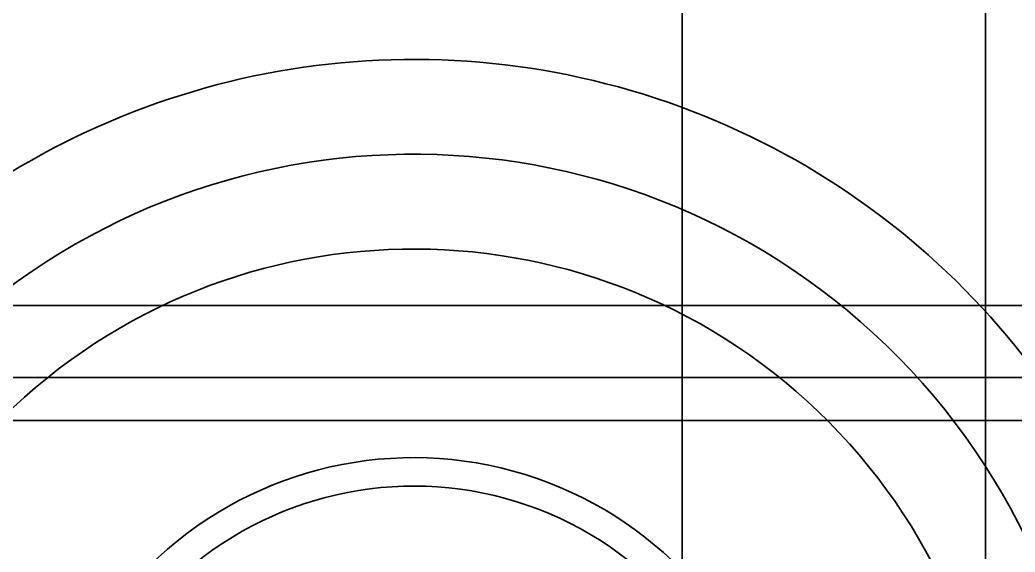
# Model space of a CAD drawing. Header units: millimetres. Extents: x -180 to 3623, y 0 to 2194.
# Drawn here: x 1364.71 to 1396.19, y 493.91 to 510.75 of the extents above; entities that cross this region are included whole.
import ezdxf

# ---------------------------------------------------------------- set-up
doc = ezdxf.new("R2010")
doc.units = ezdxf.units.MM

# ---------------------------------------------------------------- blocks, each defined once
blk = doc.blocks.new('Drawing View2')
at = {"color": 7, "linetype": 'Continuous', "lineweight": 35}
for p, q in [((1145.6, 202), (1145.6, -278)), ((1145.6, 202), (1145.6, -278)), ((1155.186, 200.062), (1155.186, -1)), ((1155.186, 200.062), (1155.186, -1)), ((1097.1, 163.711), (1177.1, 163.711)), ((1097.1, 161.441), (1177.1, 161.441)), ((1097.1, 160.08), (1177.1, 160.08)), ((1097.1, 160.08), (1177.1, 160.08))]:
    blk.add_line(p, q, dxfattribs=at)
for radius, start, end in [(24.5, 314.6585, 134.6585), (24.5, 314.6585, 134.6585), (21.5, 314.6585, 134.2993), (18.5, 314.9113, 134.6585), (24.5, 134.6585, 314.6585), (24.5, 134.6585, 314.6585), (21.5, 134.6585, 314.2993), (18.5, 134.9113, 314.6585), (11.9, 314.6585, 134.6585), (11, 314.6585, 134.6585), (11, 314.6585, 134.6585)]:
    blk.add_arc((1137.1, 147), radius, start, end, dxfattribs=at)

msp = doc.modelspace()

# ---------------------------------------------------------------- block references
at = {"color": 7, "linetype": 'Continuous', "lineweight": 35}
msp.add_blockref('Drawing View2', (240.063, 338), dxfattribs=at)

doc.saveas('drawing.dxf')
